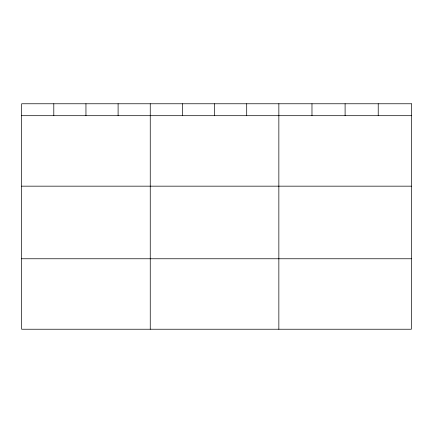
<?xml version="1.0" encoding="UTF-8"?>
<svg xmlns="http://www.w3.org/2000/svg" width="433" height="433" viewBox="0 0 433 433"><rect width="100%" height="100%" fill="white"/><g stroke="black" fill="none" stroke-linecap="round" stroke-linejoin="round"><path stroke-width="0.65" d="M21.65 115.692L411.35 115.692M21.65 186.163L411.35 186.163M21.65 258.766L411.35 258.766M378.225 103.768L378.225 115.692M345.101 103.768L345.101 115.692M311.976 103.768L311.976 115.692M278.852 103.768L278.852 329.232M246.702 103.768L246.702 115.692M214.552 103.768L214.552 115.692M182.401 103.768L182.401 115.692M150.251 103.768L150.251 329.232M118.101 103.768L118.101 115.692M85.951 103.768L85.951 115.692M53.8 103.768L53.8 115.692M411.35 103.768L21.65 103.768L21.65 329.232L411.35 329.232L411.35 103.768"/></g></svg>
